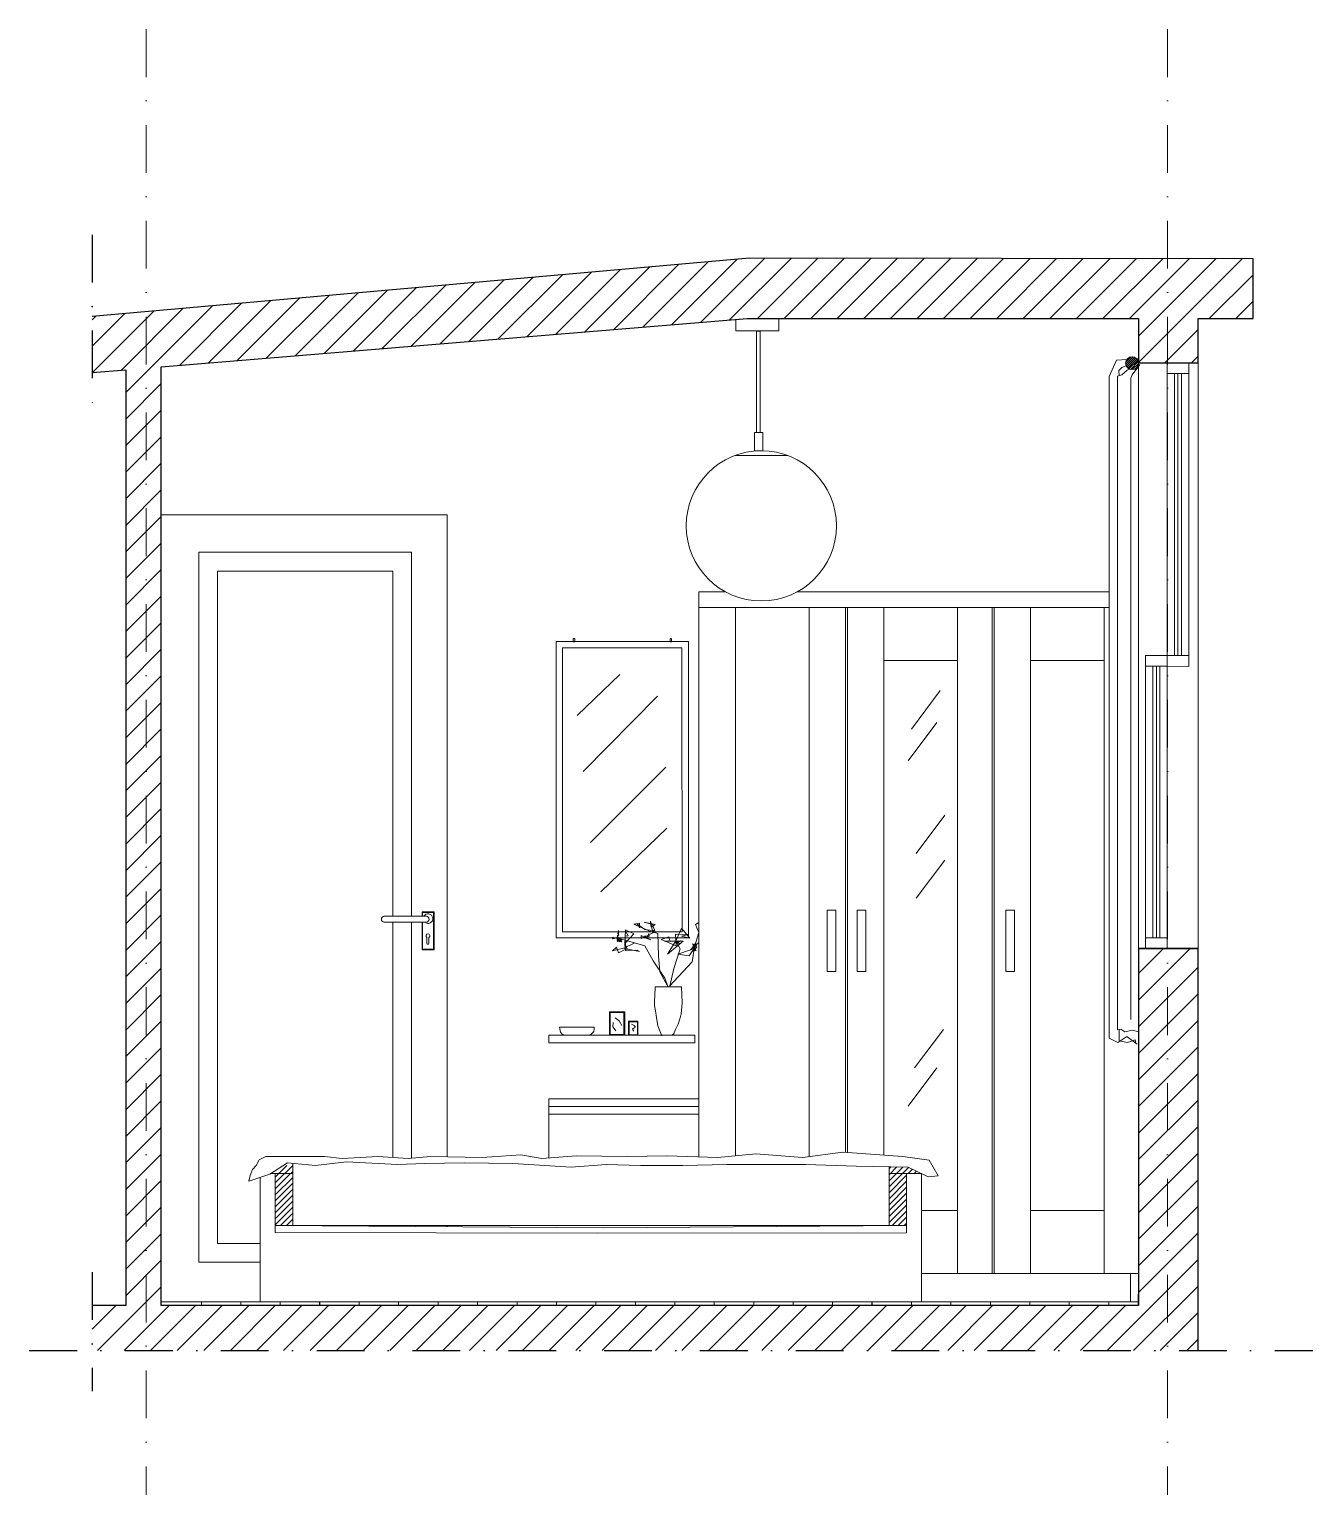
# Model space of a CAD drawing. Header units: centimetres. Extents: x 113170 to 115753, y 56736 to 59771.
# Drawn here: x 114861.5 to 115203.1, y 58223.2 to 58613.3 of the extents above; entities that cross this region are included whole.
import ezdxf

# ---------------------------------------------------------------- set-up
doc = ezdxf.new("R2010")
doc.units = ezdxf.units.CM
doc.header["$MEASUREMENT"] = 0
doc.linetypes.add('TRATTOPUNTO', pattern=[25.4, 12.7, -6.35, 0, -6.35])
for name, color, linetype, lineweight in [('A-GLAZ-FURR', 4, 'Continuous', 18), ('Arredi', 1, 'Continuous', 15), ('Dettagli', 5, 'Continuous', 5), ('finestre', 4, 'Continuous', 13), ('linee', 255, 'TRATTOPUNTO', 5), ('Muri esterni', 250, 'Continuous', 25), ('Pavimento', 3, 'Continuous', 5), ('punto tratto', 250, 'TRATTOPUNTO', 25)]:
    doc.layers.add(name, color=color, linetype=linetype, lineweight=lineweight)

msp = doc.modelspace()

# ---------------------------------------------------------------- hatches: boundary and pattern name
at = {"layer": 'Dettagli'}
h = msp.add_hatch(dxfattribs=at)
h.set_pattern_fill('ANSI31', color=256, scale=40)
h.paths.add_polyline_path([(114878.22, 58536.84), (114878.22, 58521.89), (114887.14, 58522.63), (114887.14, 58273.57), (114878.22, 58273.57), (114878.22, 58261.6), (115172.57, 58261.6), (115172.57, 58368.57), (115156.72, 58368.57), (115156.72, 58273.57), (114896.58, 58273.57), (114896.58, 58523.41), (115052.56, 58536.28), (115156.72, 58536.28), (115156.72, 58524.48), (115172.57, 58524.48), (115172.57, 58536.28), (115187.19, 58536.28), (115187.19, 58552.14), (115053.19, 58552.38)])
h = msp.add_hatch(dxfattribs=at)
h.set_pattern_fill('ANSI31', color=256, scale=3)
h.paths.add_polyline_path([(115153.27, 58524.38, 1), (115156.69, 58524.38, 1)])
h = msp.add_hatch(dxfattribs=at)
h.set_pattern_fill('ANSI31', color=256, scale=9)
h.set_pattern_definition([(45, (-420.8613, -74.6213), (-0.795495129, 0.795495129), [])])
h.paths.add_polyline_path([(114931.62, 58308.71), (114926.94, 58308.71), (114926.94, 58294.88), (114931.62, 58294.88)])
h.paths.add_polyline_path([(114931.62, 58308.71), (114931.62, 58311.45), (114928.14, 58310.16), (114926.89, 58308.63)])
h = msp.add_hatch(dxfattribs=at)
h.set_pattern_fill('ANSI31', color=256, scale=9)
h.set_pattern_definition([(45, (114053.3896, 58047.853), (-0.7954951, 0.7954951), [])])
h.paths.add_polyline_path([(115094.97, 58308.71), (115090.3, 58308.71), (115090.3, 58294.88), (115094.97, 58294.88)])
h.paths.add_polyline_path([(115095.37, 58310.39), (115090.3, 58310.48), (115090.3, 58308.71), (115098.89, 58308.71)])

# ---------------------------------------------------------------- linework, layer by layer
for p, q in [((114896.58, 58274.05), (114896.58, 58484.05)), ((115156.72, 58273.57), (115156.72, 58276.57))]:
    msp.add_line(p, q)
msp.add_arc((115013.49, 58293.92), 0.903, 23.101, 24.4648)
at = {"layer": 'A-GLAZ-FURR'}
for p, q in [((115164.34, 58521.61), (115164.34, 58524.48)), ((115170.09, 58521.61), (115170.09, 58524.48)), ((115170.09, 58521.61), (115164.34, 58521.61))]:
    msp.add_line(p, q, dxfattribs=at)
at = {"layer": 'Arredi'}
for p, q in [((115055.04, 58501.05), (115055.04, 58501.08)), ((115049.31, 58499.83), (115063.33, 58499.83)), ((115078.72, 58459.32), (115078.72, 58314.32)), ((115088.95, 58459.32), (115088.95, 58313.57)), ((115108.55, 58459.32), (115108.55, 58282.13)), ((115117.72, 58282.13), (115117.72, 58459.32)), ((115127.95, 58459.32), (115127.95, 58282.13)), ((115147.55, 58282.13), (115147.55, 58459.32)), ((115049.42, 58441.17), (115049.42, 58313.4)), ((115069.02, 58313.19), (115069.02, 58441.17)), ((114999.8, 58343.49), (114999.8, 58345.49)), ((114999.8, 58345.49), (115038.63, 58345.49)), ((115038.63, 58345.49), (115038.63, 58343.49)), ((115038.63, 58343.49), (114999.8, 58343.49)), ((114922.7, 58312.34), (114924.42, 58313.22)), ((114924.42, 58313.22), (114926, 58313.19)), ((114926, 58313.19), (114936.3, 58313.19)), ((114936.3, 58313.19), (114940.05, 58313.19)), ((114940.05, 58313.19), (114944.73, 58312.72)), ((114944.73, 58312.72), (114954.34, 58313.19)), ((114954.34, 58313.19), (114962.3, 58312.72)), ((114962.3, 58312.72), (114968.39, 58313.19)), ((114968.39, 58313.19), (114982.02, 58312.97)), ((114982.02, 58312.97), (114992.32, 58313.67)), ((114992.32, 58313.67), (114997.94, 58312.73)), ((114997.94, 58312.73), (115007.08, 58313.43)), ((115007.08, 58313.43), (115020.66, 58313.2)), ((115020.66, 58313.2), (115031.2, 58313.43)), ((115031.2, 58313.43), (115044.78, 58312.97)), ((115044.78, 58312.97), (115054.86, 58313.9)), ((115054.86, 58313.9), (115067.27, 58312.97)), ((115067.27, 58312.97), (115078.04, 58314.37)), ((115078.04, 58314.37), (115093.97, 58313.2)), ((115093.97, 58313.2), (115100.99, 58312.26)), ((114920.23, 58308.15), (114920.9, 58309.75)), ((114920.9, 58309.75), (114921.91, 58310.84)), ((114921.91, 58310.84), (114922.7, 58312.34)), ((114930.19, 58311.57), (114925.51, 58308.52)), ((114937.69, 58310.86), (114930.19, 58311.57)), ((114945.89, 58311.8), (114937.69, 58310.86)), ((114959.47, 58311.1), (114945.89, 58311.8)), ((114966.73, 58311.33), (114959.47, 58311.1)), ((114977.27, 58311.57), (114966.73, 58311.33)), ((114990.15, 58311.33), (114977.27, 58311.57)), ((115005.67, 58310.39), (114990.15, 58311.33)), ((115015.04, 58311.09), (115005.67, 58310.39)), ((115024.17, 58310.86), (115015.04, 58311.09)), ((115035.42, 58310.86), (115024.17, 58310.86)), ((115047.13, 58311.09), (115035.42, 58310.86)), ((115068.2, 58311.09), (115047.13, 58311.09)), ((115081.55, 58310.62), (115068.2, 58311.09)), ((115095.37, 58310.39), (115081.55, 58310.62)), ((115100.76, 58307.82), (115095.37, 58310.39)), ((115100.99, 58312.26), (115103.34, 58308.05)), ((114925.51, 58308.52), (114919.91, 58306.64)), ((114919.91, 58306.64), (114920.23, 58308.15)), ((114931.62, 58308.71), (114925.79, 58308.7)), ((115103.34, 58308.05), (115100.76, 58307.82)), ((114926.94, 58294.88), (115014.32, 58294.27)), ((114926.94, 58294.88), (114926.94, 58292.96)), ((115094.97, 58294.86), (115014.32, 58294.27)), ((115094.97, 58294.88), (115094.97, 58292.92)), ((114926.94, 58292.96), (115012.67, 58292.82)), ((115094.97, 58292.92), (115012.67, 58292.82)), ((115098.95, 58282.13), (115156.72, 58282.13))]:
    msp.add_line(p, q, dxfattribs=at)
for points in [[(115060.99, 58536.04), (115060.99, 58532.99), (115049.54, 58532.99), (115049.54, 58536.04)], [(115055.04, 58505.93), (115055.04, 58532.96), (115055.99, 58532.96), (115055.99, 58505.93)], [(115055.04, 58501.05), (115055.04, 58501.08)], [(114896.58, 58274.57), (114896.58, 58274.57), (114896.58, 58484.05), (114972.71, 58484.05), (114972.71, 58313.12)], [(114972.71, 58484.05), (114896.58, 58484.05), (114896.58, 58274.57)], [(114922.95, 58285.08), (114906.58, 58285.08), (114906.58, 58474.05), (114963.25, 58474.05), (114963.25, 58377.18)], [(114922.95, 58290.08), (114911.58, 58290.08), (114911.58, 58469.05), (114958.25, 58469.05), (114958.25, 58377.18)], [(115039.72, 58463.57), (115039.72, 58313.14)], [(115039.72, 58463.57), (115046.69, 58463.57)], [(115065.96, 58463.57), (115148.87, 58463.57)], [(115148.87, 58463.57), (115074.56, 58463.57)], [(115148.87, 58459.32), (115039.72, 58459.32)], [(115049.42, 58313.4), (115049.42, 58459.32)], [(115069.02, 58459.32), (115069.02, 58313.19)], [(115078.72, 58314.32), (115078.72, 58459.32), (115079.25, 58459.32), (115079.25, 58314.28)], [(115117.72, 58282.13), (115117.72, 58459.32), (115118.25, 58459.32), (115118.25, 58282.13)], [(115088.95, 58313.57), (115088.95, 58445.25), (115108.55, 58445.25), (115108.55, 58298.86), (115098.95, 58298.86)], [(114958.25, 58375.61), (114958.25, 58312.96)], [(114963.25, 58375.61), (114963.25, 58312.8)], [(115039.72, 58313.14), (115039.72, 58328.57), (114999.72, 58328.57), (114999.72, 58312.87)], [(114931.62, 58311.43), (114931.62, 58294.88), (115090.3, 58294.88), (115090.3, 58310.48)], [(115098.95, 58308.71), (115098.95, 58274.57), (114922.95, 58274.57), (114922.95, 58307.66)], [(114972.71, 58294.88), (114972.71, 58294.56)]]:
    msp.add_lwpolyline(points, dxfattribs=at)
for points in [[(115056.68, 58501.08), (115054.54, 58501.08), (115054.54, 58505.93), (115056.68, 58505.93)], [(115127.95, 58445.25), (115147.55, 58445.25), (115147.55, 58298.86), (115127.95, 58298.86)], [(115073.84, 58378.84), (115076.11, 58378.84), (115076.11, 58362.44), (115073.84, 58362.44)], [(115081.85, 58378.84), (115084.13, 58378.84), (115084.13, 58362.44), (115081.85, 58362.44)], [(115121.39, 58378.84), (115123.66, 58378.84), (115123.66, 58362.44), (115121.39, 58362.44)], [(114999.72, 58328.57), (114999.72, 58328.57), (114999.72, 58326.55), (114999.72, 58326.55)], [(114999.72, 58328.57), (115039.72, 58328.57), (115039.72, 58326.55), (114999.72, 58326.55)], [(114999.72, 58326.55), (115039.72, 58326.55), (115039.72, 58324.52), (114999.72, 58324.52)], [(114931.62, 58308.71), (114931.62, 58294.88), (114926.94, 58294.88), (114926.94, 58308.71)], [(115090.3, 58308.71), (115090.3, 58294.88), (115094.97, 58294.88), (115094.97, 58308.71)], [(115090.3, 58308.71), (115098.95, 58308.71), (115098.95, 58308.71), (115090.3, 58308.71)], [(115156.72, 58274.57), (115154.57, 58274.57), (115154.57, 58282.13), (115156.72, 58282.13)]]:
    msp.add_lwpolyline(points, close=True, dxfattribs=at)
msp.add_circle((115056.32, 58481.1), 20, dxfattribs=at)
at = {"layer": 'Dettagli'}
for p, q in [((115150.84, 58525.21), (115148.87, 58520.87)), ((115153.58, 58525.37), (115150.84, 58525.21)), ((115152.26, 58523.28), (115153.42, 58523.68)), ((115155.04, 58521.25), (115157.03, 58524.03)), ((115156.72, 58525.54), (115156.26, 58525.51)), ((115156.52, 58525.12), (115156.53, 58525.13)), ((115156.53, 58525.13), (115156.72, 58525.25)), ((115148.87, 58520.87), (115148.87, 58344.75)), ((115152.26, 58521.25), (115151.1, 58520.95)), ((115151.1, 58520.95), (115151.1, 58346.93)), ((115151.47, 58522.43), (115151.57, 58521.06)), ((115151.48, 58522.41), (115152.26, 58523.28)), ((115153.72, 58522.51), (115152.26, 58521.25)), ((115154.26, 58522.83), (115153.72, 58522.51)), ((115154.64, 58520.45), (115155.04, 58521.25)), ((115154.64, 58349.69), (115154.64, 58520.45)), ((115007.33, 58430.63), (115018.68, 58441.53)), ((115008.89, 58415.73), (115028.69, 58435.74)), ((115103.92, 58437.23), (115096.26, 58427.02)), ((115103.07, 58428.72), (115095.41, 58418.52)), ((115010.89, 58396.83), (115030.92, 58416.84)), ((115105.19, 58404.06), (115097.54, 58393.85)), ((115013.56, 58383.71), (115031.14, 58400.61)), ((115105.19, 58392.15), (115097.54, 58381.95)), ((114955.88, 58375.61), (114967.12, 58375.61)), ((114967.12, 58377.18), (114955.91, 58377.18)), ((115022.37, 58375.1), (115023.92, 58375.34)), ((115023.64, 58374.59), (115023.17, 58375.2)), ((115023.17, 58375.2), (115025.34, 58373.69)), ((115023.92, 58375.34), (115023.88, 58374.11)), ((115027.32, 58374.96), (115025.15, 58375.57)), ((115025.15, 58375.57), (115028.07, 58375.01)), ((115027.03, 58374.26), (115026.84, 58375.86)), ((115026.84, 58375.86), (115027.46, 58372.79)), ((115039.72, 58375.56), (115038.81, 58374.95)), ((114967.82, 58371.52), (114967.82, 58369.96)), ((115016.7, 58371.13), (115017, 58371.49)), ((115017.2, 58371.29), (115016.7, 58371.13)), ((115016.82, 58371.19), (115016.76, 58371.6)), ((115016.76, 58371.6), (115017.2, 58371.29)), ((115018.08, 58371.51), (115016.82, 58371.19)), ((115017, 58371.49), (115017.9, 58371.37)), ((115017.89, 58371.46), (115018.3, 58372.18)), ((115018.08, 58371.51), (115017.89, 58371.46)), ((115017.9, 58371.37), (115018.08, 58370.82)), ((115018.06, 58371.38), (115017.91, 58371.57)), ((115017.91, 58371.57), (115018.08, 58371.51)), ((115019.18, 58370.35), (115017.94, 58371.41)), ((115017.98, 58371.45), (115017.97, 58371.6)), ((115017.97, 58371.6), (115018.12, 58371.58)), ((115025.27, 58369.34), (115017.98, 58371.45)), ((115018.36, 58372.19), (115018.04, 58371.97)), ((115018.04, 58371.97), (115018.08, 58371.51)), ((115018.12, 58371.58), (115018.06, 58371.38)), ((115018.32, 58373.41), (115018.17, 58372.47)), ((115018.17, 58372.47), (115018.36, 58372.19)), ((115018.3, 58372.18), (115018.32, 58373.41)), ((115020.01, 58369.59), (115020.2, 58373.6)), ((115022.42, 58372.51), (115020.06, 58370.06)), ((115020.11, 58371.9), (115020.86, 58371.95)), ((115020.2, 58369.31), (115020.11, 58371.9)), ((115020.2, 58373.6), (115022.42, 58372.51)), ((115020.86, 58371.95), (115020.2, 58373.17)), ((115026.99, 58373.03), (115022.37, 58375.1)), ((115023.88, 58374.11), (115023.64, 58374.59)), ((115024.3, 58371.24), (115024.3, 58372.09)), ((115024.3, 58372.09), (115026.94, 58370.91)), ((115025.9, 58371.95), (115024.3, 58371.24)), ((115026.94, 58370.91), (115024.77, 58371.57)), ((115024.77, 58371.57), (115025.86, 58371.43)), ((115025.2, 58371.9), (115026.66, 58371.95)), ((115025.86, 58371.43), (115025.2, 58371.9)), ((115025.34, 58373.69), (115027.98, 58373.27)), ((115027.46, 58372.79), (115025.9, 58371.95)), ((115025.95, 58371.62), (115026.42, 58372.61)), ((115026.66, 58371.95), (115025.95, 58371.62)), ((115027.74, 58373.12), (115026.99, 58373.03)), ((115028.07, 58375.01), (115027.03, 58374.26)), ((115027.98, 58373.27), (115027.32, 58374.96)), ((115027.32, 58373.03), (115027.41, 58373.45)), ((115027.41, 58372.79), (115027.32, 58373.27)), ((115027.32, 58373.27), (115027.74, 58373.12)), ((115028.73, 58372.61), (115027.32, 58373.03)), ((115027.41, 58373.45), (115027.79, 58373.17)), ((115027.79, 58373.17), (115027.41, 58372.79)), ((115028.92, 58366.77), (115028.73, 58372.61)), ((115029.7, 58370.96), (115031.73, 58371.72)), ((115031.73, 58371.72), (115031.96, 58370.66)), ((115033.39, 58370.21), (115035.04, 58373.97)), ((115036.85, 58372.32), (115033.46, 58372.39)), ((115033.46, 58372.39), (115033.61, 58369.31)), ((115035.04, 58373.97), (115037.31, 58371.34)), ((115035.04, 58371.87), (115036.85, 58372.32)), ((115037.31, 58371.34), (115035.04, 58371.87)), ((115038.81, 58374.95), (115039.72, 58372.83)), ((115039.04, 58370.81), (115039.72, 58372.88)), ((115016.67, 58367.94), (115017.8, 58368.93)), ((115020.34, 58368.84), (115016.67, 58367.94)), ((115017.8, 58368.93), (115018.32, 58367.43)), ((115019.18, 58370.89), (115017.96, 58370.88)), ((115017.96, 58370.88), (115018.01, 58370.46)), ((115018.01, 58370.46), (115019.18, 58370.35)), ((115018.08, 58370.82), (115018.65, 58370.57)), ((115018.32, 58367.43), (115020.44, 58368.51)), ((115018.65, 58370.57), (115019.18, 58370.89)), ((115019.92, 58368.6), (115020.34, 58368.84)), ((115020.62, 58368.32), (115019.92, 58368.6)), ((115020.15, 58368.09), (115020.01, 58369.59)), ((115020.06, 58370.06), (115020.2, 58369.31)), ((115022.46, 58370.02), (115020.06, 58368.84)), ((115020.06, 58368.84), (115020.29, 58369.36)), ((115023.31, 58368.18), (115020.15, 58368.09)), ((115020.29, 58369.36), (115020.62, 58368.32)), ((115020.44, 58368.51), (115023.88, 58367.76)), ((115023.88, 58367.76), (115023.31, 58368.18)), ((115027.57, 58365.32), (115025.27, 58369.34)), ((115033.61, 58369.31), (115029.7, 58370.96)), ((115031.96, 58370.66), (115030.52, 58370.59)), ((115030.52, 58370.59), (115035.5, 58370.51)), ((115035.5, 58370.51), (115031.35, 58367.05)), ((115031.35, 58367.05), (115033.31, 58370.21)), ((115033.01, 58363.28), (115034.74, 58368.55)), ((115034.82, 58370.66), (115033.39, 58370.21)), ((115034.74, 58368.55), (115033.69, 58370.36)), ((115033.69, 58370.36), (115034.67, 58369.91)), ((115033.84, 58369.98), (115034.82, 58370.66)), ((115034.67, 58369.91), (115033.84, 58369.98)), ((115037.45, 58368.25), (115034.14, 58367.12)), ((115037.08, 58366.67), (115038.74, 58369.08)), ((115039.72, 58370.18), (115037.45, 58368.25)), ((115037.68, 58368.33), (115038.81, 58369.98)), ((115038.96, 58367.95), (115037.68, 58368.33)), ((115038.59, 58369.61), (115037.76, 58368.55)), ((115037.76, 58368.55), (115038.89, 58369.23)), ((115037.91, 58365.09), (115038.59, 58369.61)), ((115038.89, 58369.23), (115037.98, 58369.83)), ((115037.98, 58369.83), (115038.96, 58367.95)), ((115038.21, 58367.8), (115039.04, 58370.81)), ((115039.11, 58368.93), (115038.21, 58367.8)), ((115038.81, 58369.98), (115039.11, 58368.93)), ((115030.64, 58360.71), (115027.57, 58365.32)), ((115029.34, 58362.39), (115028.92, 58366.77)), ((115031.88, 58358.61), (115037.91, 58365.09)), ((115034.14, 58367.12), (115037.08, 58366.67)), ((115031.42, 58358.52), (115029.34, 58362.39)), ((115031.41, 58358.6), (115030.64, 58360.71)), ((115031.96, 58358.54), (115033.01, 58363.28)), ((115027.93, 58354.59), (115028.05, 58358.06)), ((115028.05, 58358.06), (115028.05, 58358.43)), ((115028.05, 58358.43), (115029.93, 58358.43)), ((115029.96, 58358.42), (115035.11, 58358.42)), ((115035.11, 58358.42), (115035.23, 58354.11)), ((115027.93, 58354.59), (115027.89, 58353.43)), ((115027.89, 58353.43), (115028.12, 58351.98)), ((115028.12, 58351.98), (115028.4, 58350.24)), ((115035.23, 58354.11), (115034.99, 58351.24)), ((115016.76, 58347.78), (115016.87, 58348.92)), ((115018.52, 58349.3), (115017.39, 58350.13)), ((115019.21, 58348.13), (115018.52, 58349.3)), ((115022.46, 58348.11), (115021.77, 58348.49)), ((115022.87, 58347.66), (115022.46, 58348.11)), ((115028.4, 58350.24), (115028.76, 58348.03)), ((115028.76, 58348.03), (115029.82, 58345.37)), ((115033.56, 58347.19), (115034.15, 58348.45)), ((115034.15, 58348.45), (115034.74, 58350.15)), ((115034.74, 58350.15), (115034.99, 58351.24)), ((115017.18, 58347.26), (115016.76, 58347.78)), ((115017.59, 58346.68), (115017.18, 58347.26)), ((115022.01, 58347.14), (115022.53, 58347.55)), ((115022.36, 58346.59), (115022.01, 58347.14)), ((115032.63, 58345.49), (115033.08, 58345.94)), ((115033, 58345.97), (115033.56, 58347.19)), ((115104.77, 58347.07), (115097.11, 58336.87)), ((115148.87, 58344.75), (115151.2, 58343.56)), ((115151.1, 58346.93), (115152.04, 58347.13)), ((115151.2, 58343.56), (115153.57, 58345.14)), ((115151.57, 58347.03), (115151.57, 58344.05)), ((115151.57, 58344.05), (115153.8, 58343.55)), ((115152.04, 58347.13), (115153.11, 58346.45)), ((115153.11, 58346.45), (115155.15, 58346.84)), ((115153.57, 58345.14), (115156.33, 58343.17)), ((115153.8, 58343.55), (115155.78, 58344.29)), ((115155.15, 58346.84), (115156.71, 58346.45)), ((115155.78, 58344.29), (115156.03, 58343.3)), ((115103.07, 58336.87), (115095.41, 58326.66))]:
    msp.add_line(p, q, dxfattribs=at)
for points in [[(115036.9, 58450.27), (115001.73, 58450.27), (115001.73, 58371.42), (115036.9, 58371.42)], [(115006.25, 58450.26), (115006.64, 58450.26), (115006.64, 58451.09), (115006.25, 58451.09)], [(115032.03, 58450.26), (115032.43, 58450.26), (115032.43, 58451.09), (115032.03, 58451.09)], [(115015.87, 58351.77), (115019.99, 58351.77), (115019.99, 58345.5), (115015.87, 58345.5)], [(115016.11, 58351.53), (115019.75, 58351.53), (115019.75, 58345.74), (115016.11, 58345.74)], [(115021.01, 58349.23), (115023.47, 58349.23), (115023.47, 58345.49), (115021.01, 58345.49)], [(115021.15, 58349.09), (115023.33, 58349.09), (115023.33, 58345.64), (115021.15, 58345.64)]]:
    msp.add_lwpolyline(points, close=True, dxfattribs=at)
for points in [[(115035.17, 58448.64), (115003.36, 58448.64), (115003.36, 58373.05), (115035.27, 58373.05), (115035.17, 58448.64)], [(114966.04, 58377.18), (114966.04, 58378.35), (114969.24, 58378.35), (114969.24, 58368.22), (114966.04, 58368.22), (114966.04, 58375.61)], [(114966.18, 58377.18), (114966.18, 58378.21), (114969.1, 58378.21), (114969.1, 58368.4), (114966.18, 58368.4), (114966.18, 58375.61)], [(114967.32, 58369.96), (114967.33, 58371.55)], [(115002.6, 58347.62), (115002.87, 58346.3), (115003.28, 58345.77), (115003.9, 58345.49), (115010.33, 58345.49), (115010.97, 58345.73), (115011.27, 58346.03), (115011.7, 58346.52), (115011.85, 58347.21), (115011.85, 58347.62), (115002.63, 58347.62)]]:
    msp.add_lwpolyline(points, dxfattribs=at)
for points in [[(114955.98, 58377.18, 1), (114955.98, 58375.61, -1)], [(114967.12, 58375.61, 1), (114967.12, 58377.18, 1)], [(114967.82, 58369.96, -1), (114967.32, 58369.96, 1)]]:
    msp.add_lwpolyline(points, format="xyb", dxfattribs=at)
msp.add_circle((115154.98, 58524.38), 1.71, dxfattribs=at)
for centre, radius, start, end in [((114967.61, 58376.55), 1.28, 227.5746, 150.458), ((114967.6, 58371.99), 0.518, 294.5041, 237.7097)]:
    msp.add_arc(centre, radius, start, end, dxfattribs=at)
at = {"layer": 'finestre'}
for p, q in [((115164.34, 58524.48), (115164.34, 58368.57)), ((115170.09, 58524.48), (115170.09, 58443.69)), ((115166.26, 58446.62), (115166.26, 58521.61)), ((115167.21, 58446.62), (115167.21, 58521.61)), ((115168.17, 58446.62), (115168.17, 58521.61)), ((115158.59, 58446.62), (115158.59, 58368.57)), ((115164.34, 58446.62), (115158.59, 58446.62)), ((115164.34, 58446.62), (115170.09, 58446.62)), ((115164.34, 58443.75), (115158.59, 58443.75)), ((115160.54, 58371.44), (115160.54, 58443.75)), ((115161.46, 58371.44), (115161.46, 58443.75)), ((115162.42, 58371.44), (115162.42, 58443.75)), ((115170.09, 58443.69), (115164.34, 58443.75)), ((115158.59, 58371.42), (115164.34, 58371.42))]:
    msp.add_line(p, q, dxfattribs=at)
for points in [[(115156.72, 58524.48), (115156.72, 58368.57)], [(115172.57, 58368.57), (115172.57, 58524.48)]]:
    msp.add_lwpolyline(points, dxfattribs=at)
at = {"layer": 'linee'}
for p, q in [((114892.6, 58613.26), (114892.6, 58223.21)), ((115164.38, 58613.26), (115164.38, 58223.21))]:
    msp.add_line(p, q, dxfattribs=at)
at = {"layer": 'Muri esterni'}
for p, q in [((115053.19, 58552.38), (114878.22, 58536.84)), ((115187.19, 58552.14), (115053.19, 58552.38)), ((115187.19, 58536.28), (115187.19, 58552.14)), ((114896.58, 58523.41), (115052.56, 58536.28)), ((115052.56, 58536.28), (115156.72, 58536.28)), ((115156.72, 58536.28), (115156.72, 58524.48)), ((115172.57, 58524.48), (115172.57, 58536.28)), ((115172.57, 58536.28), (115187.19, 58536.28)), ((114896.58, 58273.57), (114896.58, 58523.41)), ((115156.72, 58524.48), (115172.57, 58524.48)), ((115156.72, 58524.48), (115172.57, 58524.48)), ((114878.22, 58521.89), (114887.14, 58522.63)), ((114887.14, 58522.63), (114887.14, 58273.57)), ((115156.72, 58368.57), (115172.57, 58368.57)), ((115172.57, 58368.57), (115156.72, 58368.57)), ((115156.72, 58368.57), (115156.72, 58273.57)), ((115172.57, 58261.6), (115172.57, 58368.57)), ((114887.14, 58273.57), (114878.22, 58273.57)), ((115156.72, 58273.57), (114896.58, 58273.57))]:
    msp.add_line(p, q, dxfattribs=at)
at = {"layer": 'Pavimento'}
for p, q in [((114896.58, 58274.57), (114896.58, 58274.57)), ((114896.58, 58274.57), (115156.72, 58274.57)), ((114907.29, 58274.57), (114907.29, 58273.57)), ((114907.29, 58273.57), (114907.29, 58274.57)), ((114917.79, 58274.57), (114917.79, 58273.57)), ((114917.79, 58273.57), (114917.79, 58274.57)), ((114928.29, 58274.57), (114928.29, 58273.57)), ((114928.29, 58273.57), (114928.29, 58274.57)), ((114938.79, 58274.57), (114938.79, 58273.57)), ((114938.79, 58273.57), (114938.79, 58274.57)), ((114949.29, 58274.57), (114949.29, 58273.57)), ((114959.79, 58274.57), (114959.79, 58273.57)), ((114970.29, 58274.57), (114970.29, 58273.57)), ((114980.79, 58274.57), (114980.79, 58273.57)), ((114991.29, 58274.57), (114991.29, 58273.57)), ((115001.79, 58274.57), (115001.79, 58273.57)), ((115012.29, 58274.57), (115012.29, 58273.57)), ((115022.79, 58274.57), (115022.79, 58273.57)), ((115033.29, 58274.57), (115033.29, 58273.57)), ((115043.79, 58274.57), (115043.79, 58273.57)), ((115054.29, 58274.57), (115054.29, 58273.57)), ((115064.79, 58274.57), (115064.79, 58273.57)), ((115075.29, 58274.57), (115075.29, 58273.57)), ((115085.79, 58274.57), (115085.79, 58273.57)), ((115096.29, 58274.57), (115096.29, 58273.57)), ((115106.79, 58274.57), (115106.79, 58273.57)), ((115117.29, 58274.57), (115117.29, 58273.57)), ((115127.79, 58274.57), (115127.79, 58273.57)), ((115138.29, 58274.57), (115138.29, 58273.57)), ((115148.79, 58274.57), (115148.79, 58273.57))]:
    msp.add_line(p, q, dxfattribs=at)
for points in [[(114938.76, 58273.57), (114938.76, 58274.57)], [(114938.76, 58274.57), (114938.76, 58273.57)], [(115064.76, 58273.57), (115064.76, 58274.57)], [(115085.76, 58274.57), (115085.76, 58273.57)]]:
    msp.add_lwpolyline(points, dxfattribs=at)
at = {"layer": 'punto tratto'}
for p, q in [((114878.22, 58558.57), (114878.22, 58512.42)), ((114878.22, 58282.46), (114878.22, 58250.77)), ((114861.49, 58261.6), (115203.06, 58261.6))]:
    msp.add_line(p, q, dxfattribs=at)

doc.saveas('drawing.dxf')
